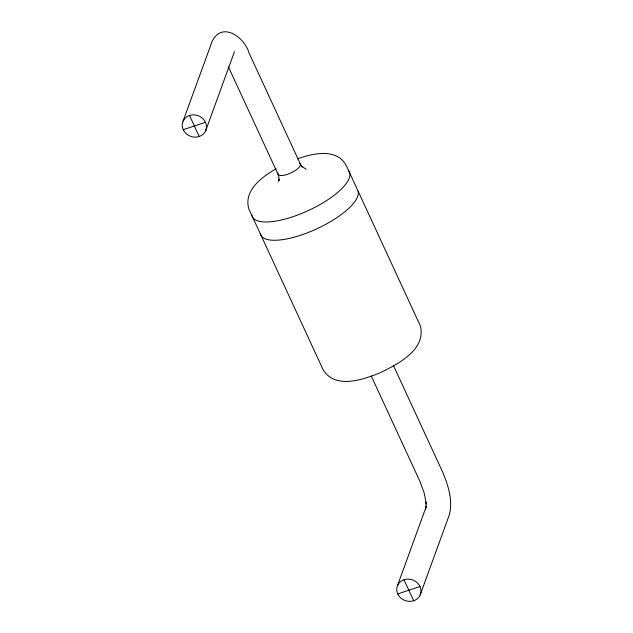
<?xml version="1.0" encoding="UTF-8"?>
<svg xmlns="http://www.w3.org/2000/svg" width="633" height="633" viewBox="0 0 633 633"><rect width="100%" height="100%" fill="white"/><g stroke="black" fill="none" stroke-linecap="round" stroke-linejoin="round"><path stroke-width="0.95" d="M278.465 181.426L279.098 179.163L278.971 180.555L278.931 177.264L277.982 174.122L228.41 66.821M183.056 121.188L212.063 41.509C222.017 20.77 244.678 37.355 249.078 53.061L300.453 164.271L302.242 167.049L301.561 166.139L306.19 169.272M205.662 130.802A12.288 10.983 20 0 0 192.551 114.882A12.288 10.983 20 0 0 184.868 132.297A12.288 10.983 20 0 0 205.662 130.802L234.487 51.597M397.54 585.43L426.365 506.226L425.629 508.924L426.159 502.048L426.294 504.003L424.213 493.02L419.972 481.46L371.239 375.962M420.146 595.044A12.288 10.983 20 0 0 407.035 579.124A12.288 10.983 20 0 0 399.352 596.539A12.288 10.983 20 0 0 420.146 595.044L449.145 515.365C453.331 500.806 448.156 485.448 442.609 471.965L393.299 365.241M276.146 168.71C262.149 176.813 243.452 190.375 248.809 208.882L322.695 368.802C334.113 390.015 363.207 379.618 380.401 372.695C397.983 363.92 426.144 349.946 420.399 325.995L346.512 166.068C337.373 147.75 313.003 153.289 297.486 158.836M183.23 129.71L205.488 122.288M397.714 593.952L419.972 586.53M189.504 115.483L199.213 136.506M403.989 579.725L413.697 600.749M358.128 191.198A53.417 17.882 -24.8 0 1 313.897 230.135A53.417 17.882 -24.8 0 1 260.424 234.012M348.933 171.211A53.417 17.882 -24.8 0 1 307.994 210.718A53.417 17.882 -24.8 0 1 251.981 215.734M299.797 163.401A12.288 4.115 -24.8 0 1 290.278 173.228A12.288 4.115 -24.8 0 1 278.093 172.912"/></g></svg>
